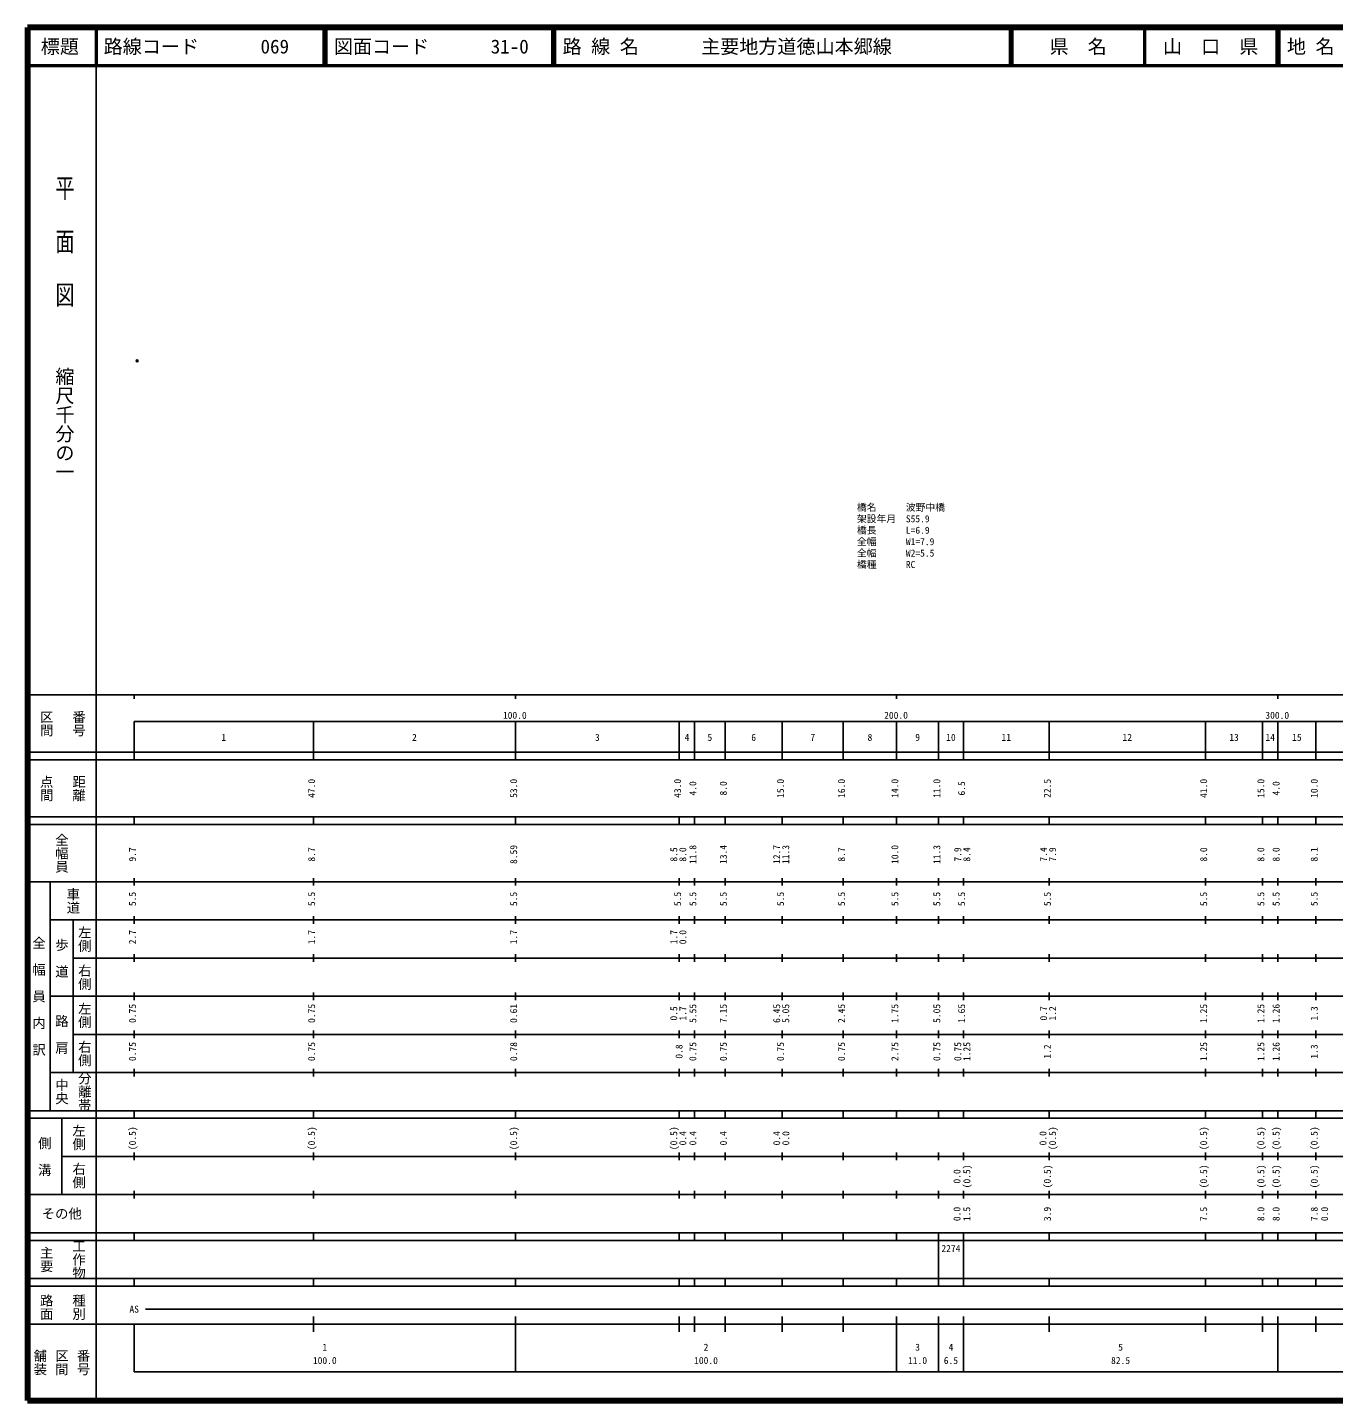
# Model space of a CAD drawing. Units: millimetres on the paper. Extents: x 40 to 680, y 20 to 380.
# Drawn here: x 40 to 382.6, y 20 to 380 of the extents above; entities that cross this region are included whole.
import ezdxf
from ezdxf.enums import TextEntityAlignment as Align

# ---------------------------------------------------------------- set-up
doc = ezdxf.new("R2010")
doc.units = ezdxf.units.MM
doc.header["$PDMODE"] = 32
doc.header["$PDSIZE"] = 0.5
for name, color, linetype in [('M-OTRS', 6, 'Continuous'), ('M-STR-HTXT', 7, 'Continuous'), ('M-TTL-TXT', 7, 'Continuous')]:
    doc.layers.add(name, color=color, linetype=linetype)
for name, color, linetype, lineweight in [('M-TTL', 2, 'Continuous', 140), ('M-TTL-BAND', 7, 'Continuous', 25), ('M-TTL-LINE', 7, 'Continuous', 50)]:
    doc.layers.add(name, color=color, linetype=linetype, lineweight=lineweight)
doc.styles.add('@ＭＳ ゴシック', font='')
doc.styles.add('ＭＳ ゴシック', font='')
doc.styles.get('@ＭＳ ゴシック').set_extended_font_data('@MS Gothic')
doc.styles.get('ＭＳ ゴシック').set_extended_font_data('MS Gothic')

msp = doc.modelspace()

# ---------------------------------------------------------------- linework, layer by layer
at = {"layer": 'M-OTRS'}
msp.add_point((68.755, 292.603), dxfattribs=at)
at = {"layer": 'M-TTL'}
for p, q in [((40, 380), (40, 20)), ((680, 380), (40, 380)), ((40, 20), (680, 20))]:
    msp.add_line(p, q, dxfattribs=at)
at = {"layer": 'M-TTL-BAND'}
for p, q in [((58, 370), (58, 20)), ((40, 205), (579, 205)), ((68, 205), (68, 204)), ((168, 205), (168, 204)), ((268, 205), (268, 204)), ((368, 205), (368, 204)), ((68, 198), (579, 198)), ((68, 198), (68, 188)), ((115, 188), (115, 198)), ((168, 188), (168, 198)), ((211, 188), (211, 198)), ((215, 188), (215, 198)), ((223, 188), (223, 198)), ((238, 188), (238, 198)), ((254, 188), (254, 198)), ((268, 188), (268, 198)), ((279, 188), (279, 198)), ((285.5, 188), (285.5, 198)), ((308, 188), (308, 198)), ((349, 188), (349, 198)), ((364, 188), (364, 198)), ((368, 188), (368, 198)), ((378, 188), (378, 198)), ((40, 190), (579, 190)), ((40, 188), (579, 188)), ((40, 173), (579, 173)), ((68, 171), (68, 173)), ((115, 171), (115, 173)), ((168, 171), (168, 173)), ((211, 171), (211, 173)), ((215, 171), (215, 173)), ((223, 171), (223, 173)), ((238, 171), (238, 173)), ((254, 171), (254, 173)), ((268, 171), (268, 173)), ((279, 171), (279, 173)), ((285.5, 171), (285.5, 173)), ((308, 171), (308, 173)), ((349, 171), (349, 173)), ((364, 171), (364, 173)), ((368, 171), (368, 173)), ((378, 171), (378, 173)), ((40, 171), (579, 171)), ((40, 156), (579, 156)), ((46, 96), (46, 156)), ((68, 155), (68, 157)), ((115, 155), (115, 157)), ((168, 155), (168, 157)), ((211, 155), (211, 157)), ((215, 155), (215, 157)), ((223, 155), (223, 157)), ((238, 155), (238, 157)), ((254, 155), (254, 157)), ((268, 155), (268, 157)), ((279, 155), (279, 157)), ((285.5, 155), (285.5, 157)), ((308, 155), (308, 157)), ((349, 155), (349, 157)), ((364, 155), (364, 157)), ((368, 155), (368, 157)), ((378, 155), (378, 157)), ((46, 146), (579, 146)), ((52, 146), (52, 106)), ((68, 145), (68, 147)), ((115, 145), (115, 147)), ((168, 145), (168, 147)), ((211, 145), (211, 147)), ((215, 145), (215, 147)), ((223, 145), (223, 147)), ((238, 145), (238, 147)), ((254, 145), (254, 147)), ((268, 145), (268, 147)), ((279, 145), (279, 147)), ((285.5, 145), (285.5, 147)), ((308, 145), (308, 147)), ((349, 145), (349, 147)), ((364, 145), (364, 147)), ((368, 145), (368, 147)), ((378, 145), (378, 147)), ((68, 135), (68, 137)), ((115, 135), (115, 137)), ((168, 135), (168, 137)), ((211, 135), (211, 137)), ((215, 135), (215, 137)), ((223, 135), (223, 137)), ((238, 135), (238, 137)), ((254, 135), (254, 137)), ((268, 135), (268, 137)), ((279, 135), (279, 137)), ((285.5, 135), (285.5, 137)), ((308, 135), (308, 137)), ((349, 135), (349, 137)), ((364, 135), (364, 137)), ((368, 135), (368, 137)), ((378, 135), (378, 137)), ((52, 136), (579, 136)), ((46, 126), (579, 126)), ((68, 125), (68, 127)), ((115, 125), (115, 127)), ((168, 125), (168, 127)), ((211, 125), (211, 127)), ((215, 125), (215, 127)), ((223, 125), (223, 127)), ((238, 125), (238, 127)), ((254, 125), (254, 127)), ((268, 125), (268, 127)), ((279, 125), (279, 127)), ((285.5, 125), (285.5, 127)), ((308, 125), (308, 127)), ((349, 125), (349, 127)), ((364, 125), (364, 127)), ((368, 125), (368, 127)), ((378, 125), (378, 127)), ((52, 116), (579, 116)), ((68, 115), (68, 117)), ((115, 115), (115, 117)), ((168, 115), (168, 117)), ((211, 115), (211, 117)), ((215, 115), (215, 117)), ((223, 115), (223, 117)), ((238, 115), (238, 117)), ((254, 115), (254, 117)), ((268, 115), (268, 117)), ((279, 115), (279, 117)), ((285.5, 115), (285.5, 117)), ((308, 115), (308, 117)), ((349, 115), (349, 117)), ((364, 115), (364, 117)), ((368, 115), (368, 117)), ((378, 115), (378, 117)), ((46, 106), (579, 106)), ((68, 105), (68, 107)), ((115, 105), (115, 107)), ((168, 105), (168, 107)), ((211, 105), (211, 107)), ((215, 105), (215, 107)), ((223, 105), (223, 107)), ((238, 105), (238, 107)), ((254, 105), (254, 107)), ((268, 105), (268, 107)), ((279, 105), (279, 107)), ((285.5, 105), (285.5, 107)), ((308, 105), (308, 107)), ((349, 105), (349, 107)), ((364, 105), (364, 107)), ((368, 105), (368, 107)), ((378, 105), (378, 107)), ((40, 96), (579, 96)), ((40, 94), (579, 94)), ((49, 94), (49, 74)), ((68, 94), (68, 96)), ((115, 94), (115, 96)), ((168, 94), (168, 96)), ((211, 94), (211, 96)), ((215, 94), (215, 96)), ((223, 94), (223, 96)), ((238, 94), (238, 96)), ((254, 94), (254, 96)), ((268, 94), (268, 96)), ((279, 94), (279, 96)), ((285.5, 94), (285.5, 96)), ((308, 94), (308, 96)), ((349, 94), (349, 96)), ((364, 94), (364, 96)), ((368, 94), (368, 96)), ((378, 94), (378, 96)), ((49, 84), (579, 84)), ((68, 83), (68, 85)), ((115, 83), (115, 85)), ((168, 83), (168, 85)), ((211, 83), (211, 85)), ((215, 83), (215, 85)), ((223, 83), (223, 85)), ((238, 83), (238, 85)), ((254, 83), (254, 85)), ((268, 83), (268, 85)), ((279, 83), (279, 85)), ((285.5, 83), (285.5, 85)), ((308, 83), (308, 85)), ((349, 83), (349, 85)), ((364, 83), (364, 85)), ((368, 83), (368, 85)), ((378, 83), (378, 85)), ((40, 74), (579, 74)), ((68, 73), (68, 75)), ((115, 73), (115, 75)), ((168, 73), (168, 75)), ((211, 73), (211, 75)), ((215, 73), (215, 75)), ((223, 73), (223, 75)), ((238, 73), (238, 75)), ((254, 73), (254, 75)), ((268, 73), (268, 75)), ((279, 73), (279, 75)), ((285.5, 73), (285.5, 75)), ((308, 73), (308, 75)), ((349, 73), (349, 75)), ((364, 73), (364, 75)), ((368, 73), (368, 75)), ((378, 73), (378, 75)), ((40, 64), (579, 64)), ((40, 62), (579, 62)), ((68, 62), (68, 64)), ((115, 62), (115, 64)), ((168, 62), (168, 64)), ((211, 62), (211, 64)), ((215, 62), (215, 64)), ((223, 62), (223, 64)), ((238, 62), (238, 64)), ((254, 62), (254, 64)), ((268, 62), (268, 64)), ((279, 62), (279, 64)), ((279, 52), (279, 62)), ((285.5, 62), (285.5, 64)), ((285.5, 52), (285.5, 62)), ((308, 62), (308, 64)), ((349, 62), (349, 64)), ((364, 62), (364, 64)), ((368, 62), (368, 64)), ((378, 62), (378, 64)), ((40, 52), (579, 52)), ((68, 50), (68, 52)), ((115, 50), (115, 52)), ((168, 50), (168, 52)), ((211, 50), (211, 52)), ((215, 50), (215, 52)), ((223, 50), (223, 52)), ((238, 50), (238, 52)), ((254, 50), (254, 52)), ((268, 50), (268, 52)), ((279, 50), (279, 52)), ((285.5, 50), (285.5, 52)), ((308, 50), (308, 52)), ((349, 50), (349, 52)), ((364, 50), (364, 52)), ((368, 50), (368, 52)), ((378, 50), (378, 52)), ((40, 50), (579, 50)), ((71, 44), (565, 44)), ((40, 40), (579, 40)), ((68, 40), (68, 27.5)), ((115, 38), (115, 42)), ((168, 27.5), (168, 42)), ((211, 38), (211, 42)), ((215, 38), (215, 42)), ((223, 38), (223, 42)), ((238, 38), (238, 42)), ((254, 38), (254, 42)), ((268, 27.5), (268, 42)), ((279, 27.5), (279, 42)), ((285.5, 27.5), (285.5, 42)), ((308, 38), (308, 42)), ((349, 38), (349, 42)), ((364, 38), (364, 42)), ((368, 27.5), (368, 42)), ((378, 38), (378, 42)), ((68, 27.5), (579, 27.5))]:
    msp.add_line(p, q, dxfattribs=at)
at = {"layer": 'M-TTL-LINE'}
for p, q in [((58, 380), (58, 370)), ((117.75, 380), (117.75, 370)), ((118.25, 380), (118.25, 370)), ((177.75, 380), (177.75, 370)), ((178.25, 380), (178.25, 370)), ((297.75, 380), (297.75, 370)), ((298.25, 380), (298.25, 370)), ((333, 380), (333, 370)), ((367.75, 380), (367.75, 370)), ((368.25, 380), (368.25, 370)), ((40, 370), (680, 370))]:
    msp.add_line(p, q, dxfattribs=at)

# ---------------------------------------------------------------- texts
at = {"layer": 'M-STR-HTXT', "style": 'ＭＳ ゴシック'}
for s, p in [('橋名\u3000\u3000\u3000波野中橋', (257.593, 252.717)), ('架設年月\u3000S55.9', (257.593, 249.717)), ('橋長\u3000\u3000\u3000L=6.9', (257.593, 246.717)), ('全幅\u3000\u3000\u3000W1=7.9', (257.593, 243.717)), ('全幅\u3000\u3000\u3000W2=5.5', (257.593, 240.717)), ('橋種\u3000\u3000\u3000RC', (257.593, 237.717))]:
    msp.add_text(s, height=1.833, dxfattribs=at).set_placement(p, align=Align.BOTTOM_LEFT)
at = {"layer": 'M-TTL-BAND', "style": '@ＭＳ ゴシック', "width": 1.4}
msp.add_text('平  面  図', height=3.666, rotation=270, dxfattribs=at).set_placement((49.777, 306.475), align=Align.MIDDLE_RIGHT)
at = {"layer": 'M-TTL-BAND', "style": '@ＭＳ ゴシック'}
msp.add_text('縮尺千分の一', height=3.666, rotation=270, dxfattribs=at).set_placement((49.777, 261.03), align=Align.MIDDLE_RIGHT)
for s, p in [('区間', (45, 197.5)), ('番号', (53.5, 197.5)), ('点間', (45, 180.5)), ('距離', (53.5, 180.5)), ('全幅員', (49, 163.5)), ('車道', (52, 151)), ('左側', (55, 141)), ('全\u3000幅\u3000員\u3000内\u3000訳', (43, 126)), ('歩\u3000道', (49, 136)), ('右側', (55, 131)), ('左側', (55, 121)), ('路\u3000肩', (49, 116)), ('右側', (55, 111)), ('分離帯', (55, 101)), ('中央', (49, 101)), ('左側', (53.5, 89)), ('側\u3000溝', (44.5, 84)), ('右側', (53.5, 79)), ('工作物', (53.5, 57)), ('主要', (45, 57)), ('路面', (45, 44.5)), ('種別', (53.5, 44.5)), ('舗装', (43.333, 30)), ('区間', (49, 30)), ('番号', (54.667, 30))]:
    msp.add_text(s, height=2.566, rotation=270, dxfattribs=at).set_placement(p, align=Align.MIDDLE_CENTER)
at = {"layer": 'M-TTL-BAND', "style": 'ＭＳ ゴシック'}
for s, p in [('100.0', (167.844, 198.195)), ('200.0', (267.844, 198.195)), ('300.0', (367.844, 198.195)), ('1', (91.5, 192.405)), ('2', (141.5, 192.405)), ('3', (189.5, 192.405)), ('4', (213, 192.405)), ('5', (219, 192.405)), ('6', (230.5, 192.405)), ('7', (246, 192.405)), ('8', (261, 192.405)), ('9', (273.5, 192.405)), ('10', (282.25, 192.405)), ('11', (296.75, 192.405)), ('12', (328.5, 192.405)), ('13', (356.5, 192.405)), ('14', (366, 192.405)), ('15', (373, 192.405)), ('AS', (68, 42.5)), ('1', (118, 32.523)), ('2', (218, 32.523)), ('3', (273.5, 32.523)), ('4', (282.25, 32.523)), ('5', (326.75, 32.523)), ('100.0', (118, 29.033)), ('100.0', (218, 29.033)), ('11.0', (273.5, 29.033)), ('6.5', (282.25, 29.033)), ('82.5', (326.75, 29.033))]:
    msp.add_text(s, height=1.833, dxfattribs=at).set_placement(p, align=Align.BOTTOM_CENTER)
for s, p in [('47.0', (116, 180.5)), ('53.0', (169, 180.5)), ('43.0', (212, 180.5)), ('4.0', (216, 180.5)), ('8.0', (224, 180.5)), ('15.0', (239, 180.5)), ('16.0', (255, 180.5)), ('14.0', (269, 180.5)), ('11.0', (280, 180.5)), ('6.5', (286.5, 180.5)), ('22.5', (309, 180.5)), ('41.0', (350, 180.5)), ('15.0', (365, 180.5)), ('4.0', (369, 180.5)), ('10.0', (379, 180.5)), ('9.7', (69, 163.174)), ('8.7', (116, 163.174)), ('8.59', (169, 163.174)), ('8.5', (211, 163.174)), ('8.0', (213.37, 163.174)), ('11.8', (216, 163.174)), ('13.4', (224, 163.174)), ('12.7', (238, 163.174)), ('11.3', (240.37, 163.174)), ('8.7', (255, 163.174)), ('10.0', (269, 163.174)), ('11.3', (280, 163.174)), ('7.9', (285.5, 163.174)), ('8.4', (287.87, 163.174)), ('7.4', (308, 163.174)), ('7.9', (310.37, 163.174)), ('8.0', (350, 163.174)), ('8.0', (365, 163.174)), ('8.0', (369, 163.174)), ('8.1', (379, 163.174)), ('5.5', (69, 151.5)), ('5.5', (116, 151.5)), ('5.5', (169, 151.5)), ('5.5', (212, 151.5)), ('5.5', (216, 151.5)), ('5.5', (224, 151.5)), ('5.5', (239, 151.5)), ('5.5', (255, 151.5)), ('5.5', (269, 151.5)), ('5.5', (280, 151.5)), ('5.5', (286.5, 151.5)), ('5.5', (309, 151.5)), ('5.5', (350, 151.5)), ('5.5', (365, 151.5)), ('5.5', (369, 151.5)), ('5.5', (379, 151.5)), ('2.7', (69, 141.5)), ('1.7', (116, 141.5)), ('1.7', (169, 141.5)), ('1.7', (211, 141.5)), ('0.0', (213.37, 141.5)), ('0.75', (69, 121.5)), ('0.75', (116, 121.5)), ('0.61', (169, 121.5)), ('0.5', (211, 121.5)), ('1.7', (213.37, 121.5)), ('5.55', (216, 121.5)), ('7.15', (224, 121.5)), ('6.45', (238, 121.5)), ('5.05', (240.37, 121.5)), ('2.45', (255, 121.5)), ('1.75', (269, 121.5)), ('5.05', (280, 121.5)), ('1.65', (286.5, 121.5)), ('0.7', (308, 121.5)), ('1.2', (310.37, 121.5)), ('1.25', (350, 121.5)), ('1.25', (365, 121.5)), ('1.26', (369, 121.5)), ('1.3', (379, 121.5)), ('0.75', (69, 111.5)), ('0.75', (116, 111.5)), ('0.78', (169, 111.5)), ('0.8', (212.382, 111.5)), ('0.75', (216, 111.5)), ('0.75', (224, 111.5)), ('0.75', (239, 111.5)), ('0.75', (255, 111.5)), ('2.75', (269, 111.5)), ('0.75', (280, 111.5)), ('0.75', (285.5, 111.5)), ('1.25', (287.87, 111.5)), ('1.2', (309, 111.5)), ('1.25', (350, 111.5)), ('1.25', (365, 111.5)), ('1.26', (369, 111.5)), ('1.3', (379, 111.5)), ('(0.5)', (69, 88.764)), ('(0.5)', (116, 88.764)), ('(0.5)', (169, 88.764)), ('(0.5)', (211, 88.764)), ('0.4', (213.37, 88.764)), ('0.4', (216, 88.764)), ('0.4', (224, 88.764)), ('0.4', (238, 88.764)), ('0.0', (240.387, 88.764)), ('0.0', (307.846, 88.764)), ('(0.5)', (310.37, 88.764)), ('(0.5)', (350, 88.764)), ('(0.5)', (365, 88.764)), ('(0.5)', (369, 88.764)), ('(0.5)', (379, 88.764)), ('0.0', (285.297, 78.764)), ('(0.5)', (287.87, 78.764)), ('(0.5)', (309, 78.764)), ('(0.5)', (350, 78.764)), ('(0.5)', (365, 78.764)), ('(0.5)', (369, 78.764)), ('(0.5)', (379, 78.764)), ('0.0', (285.297, 68.916)), ('1.5', (287.87, 68.916)), ('3.9', (309, 68.916)), ('7.5', (350, 68.916)), ('8.0', (365, 68.916)), ('8.0', (369, 68.916)), ('7.8', (379, 68.916)), ('0.0', (381.728, 68.916))]:
    msp.add_text(s, height=1.833, rotation=90, dxfattribs=at).set_placement(p, align=Align.BOTTOM_CENTER)
msp.add_text('その他', height=2.566, dxfattribs=at).set_placement((49, 69), align=Align.MIDDLE_CENTER)
msp.add_text('2274', height=1.833, dxfattribs=at).set_placement((279.75, 58.405), align=Align.BOTTOM_LEFT)
at = {"layer": 'M-TTL-TXT', "style": 'ＭＳ ゴシック'}
for s, p in [('標題', (48.5, 375)), ('県\u3000名', (315.625, 375)), ('山\u3000口\u3000県', (350.375, 375))]:
    msp.add_text(s, height=3.666, dxfattribs=at).set_placement(p, align=Align.MIDDLE_CENTER)
for s, p in [('路線コード', (60, 375)), ('069', (101.142, 375)), ('図面コード', (120.38, 375)), ('31-0', (161.521, 375)), ('路 線 名', (180.38, 375)), ('主要地方道徳山本郷線', (216.734, 375)), ('地 名', (370.38, 375))]:
    msp.add_text(s, height=3.666, dxfattribs=at).set_placement(p, align=Align.MIDDLE_LEFT)

doc.saveas('drawing.dxf')
